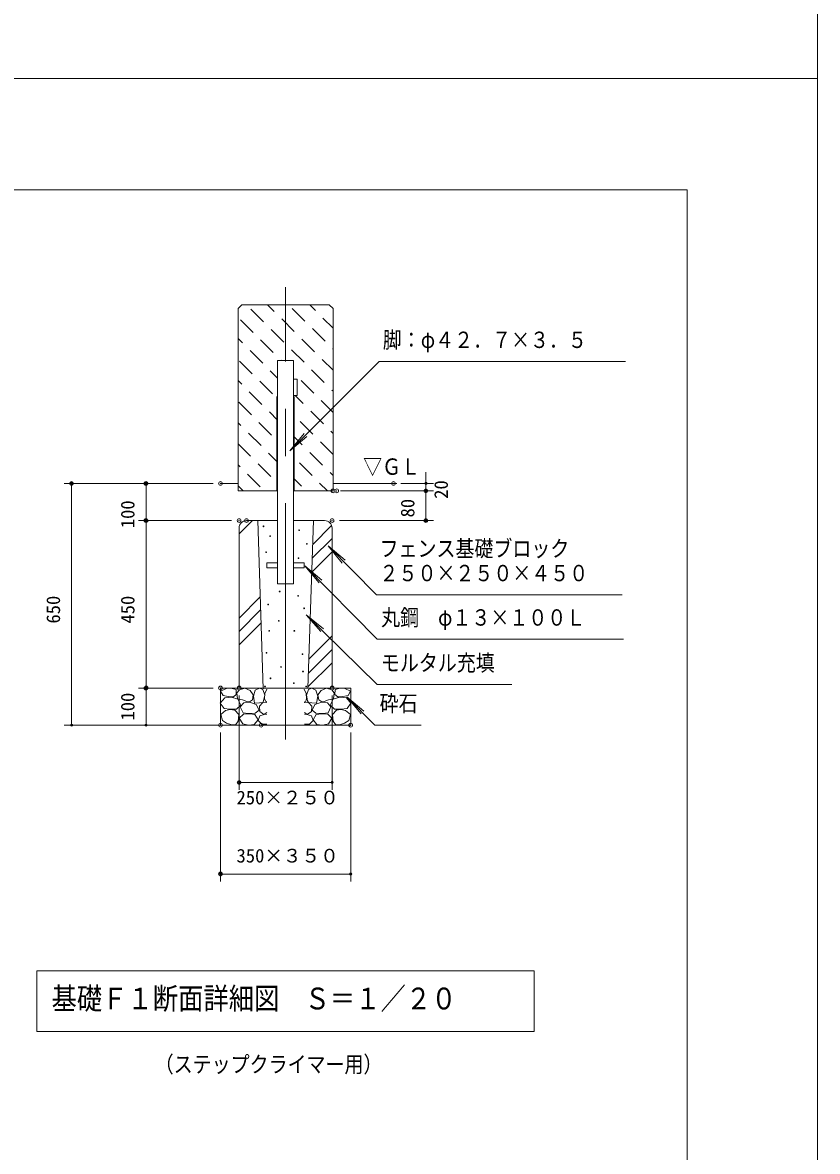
# Model space of a CAD drawing. Units: millimetres on the paper, scale 1:60, with parts at other scales. Extents: x 0 to 420, y -297 to 594.
# Drawn here: x 313.2 to 420, y -144.2 to 7.5 of the extents above; entities that cross this region are included whole.
import ezdxf
from ezdxf.enums import TextEntityAlignment as Align

# ---------------------------------------------------------------- set-up
doc = ezdxf.new("R2010")
doc.units = ezdxf.units.MM
doc.header["$PDMODE"] = 32
doc.header["$PDSIZE"] = 0.5
doc.linetypes.add('USER1', pattern=[19.05, 12.7, -6.35])
doc.linetypes.add('USER2', pattern=[50.8, 31.75, -6.35, 6.35, -6.35])
doc.layers.add('DEFPOINTS_3', color=7, linetype='Continuous', lineweight=9)
doc.layers.add('LY_1', color=7, linetype='Continuous', lineweight=9)
doc.styles.add('ＭＳ ゴシック', font='')
doc.styles.get('ＭＳ ゴシック').set_extended_font_data('MS Gothic')

# ---------------------------------------------------------------- blocks, each defined once
blk = doc.blocks.new('-000-_DOTSMALL')
at = {"color": 7, "linetype": 'Continuous', "lineweight": 9}
blk.add_circle((0, 0), 0.0625, dxfattribs=at)
blk.add_circle((0, 0), 0.0625, dxfattribs=at)

msp = doc.modelspace()

# ---------------------------------------------------------------- linework, layer by layer
at = {"layer": 'DEFPOINTS_3'}
for p, q in [((420, 0), (420, 297)), ((0, 0), (420, 0)), ((420, -297), (420, 0)), ((339.797, -81.936), (346.047, -81.936)), ((339.797, -81.936), (339.797, -86.936)), ((357.297, -81.936), (351.047, -81.936)), ((357.297, -81.936), (357.297, -86.936)), ((339.797, -86.936), (346.047, -86.936)), ((357.297, -86.936), (351.047, -86.936))]:
    msp.add_line(p, q, dxfattribs=at)
at = {"layer": 'LY_1'}
for p, q in [((402.5, -15), (17.5, -15)), ((402.5, -282), (402.5, -15)), ((342.672, -30.436), (342.172, -30.936)), ((342.172, -55.436), (342.172, -30.936)), ((342.672, -30.436), (354.422, -30.436)), ((354.422, -30.436), (354.922, -30.936)), ((354.922, -55.436), (354.922, -30.936)), ((347.477, -67.936), (347.477, -37.936)), ((347.477, -37.936), (349.617, -37.936)), ((349.617, -67.936), (349.617, -37.936)), ((349.617, -40.436), (350.117, -40.436)), ((350.117, -42.636), (350.117, -40.436)), ((349.617, -42.636), (350.117, -42.636)), ((339.797, -54.436), (342.172, -54.436)), ((354.922, -54.436), (363.474, -54.436)), ((342.172, -55.436), (347.477, -55.436)), ((349.617, -55.436), (354.922, -55.436)), ((342.297, -81.936), (342.297, -60.436)), ((343.297, -59.436), (344.797, -59.436)), ((344.797, -59.436), (345.549, -82.036)), ((344.797, -59.436), (347.477, -59.436)), ((352.297, -59.436), (349.617, -59.436)), ((351.547, -81.936), (352.297, -59.436)), ((352.297, -59.436), (353.797, -59.436)), ((354.797, -81.936), (354.797, -60.436)), ((346.047, -65.111), (346.047, -65.761)), ((347.477, -65.111), (346.047, -65.111)), ((351.047, -65.111), (349.617, -65.111)), ((351.047, -65.111), (351.047, -65.761)), ((347.477, -65.761), (346.047, -65.761)), ((351.047, -65.761), (349.617, -65.761)), ((347.477, -67.936), (349.617, -67.936)), ((339.776, -83.953), (340.37, -83.272)), ((339.797, -86.936), (339.797, -81.936)), ((339.797, -81.936), (357.297, -81.936)), ((339.813, -82.342), (340.593, -81.983)), ((340.147, -82.937), (339.813, -82.342)), ((341.064, -83.111), (340.147, -82.937)), ((340.37, -83.272), (341.262, -83.148)), ((340.593, -81.983), (341.2, -81.946)), ((341.547, -83.123), (341.064, -83.111)), ((341.2, -81.946), (341.907, -82.144)), ((341.262, -83.148), (342.142, -83.433)), ((341.919, -82.801), (341.547, -83.123)), ((341.907, -82.144), (341.919, -82.801)), ((342.006, -82.59), (342.353, -82.169)), ((342.105, -83.383), (342.006, -82.59)), ((342.761, -83.532), (342.105, -83.383)), ((342.142, -83.433), (342.551, -84.238)), ((342.353, -82.169), (343.071, -81.971)), ((343.071, -81.971), (343.777, -82.268)), ((343.777, -82.268), (344.199, -82.863)), ((344.199, -82.863), (344.099, -83.507)), ((344.223, -83.049), (344.471, -82.219)), ((344.372, -83.965), (344.223, -83.049)), ((344.471, -82.219), (345.029, -81.946)), ((345.029, -81.946), (345.475, -82.132)), ((345.475, -82.132), (345.76, -82.888)), ((345.76, -82.888), (345.599, -83.643)), ((345.772, -82.677), (345.722, -83.334)), ((345.722, -83.334), (345.846, -83.718)), ((346.032, -82.107), (345.772, -82.677)), ((351.062, -82.107), (351.322, -82.677)), ((351.372, -83.334), (351.248, -83.718)), ((351.322, -82.677), (351.372, -83.334)), ((351.62, -82.132), (351.335, -82.888)), ((351.335, -82.888), (351.496, -83.643)), ((352.066, -81.946), (351.62, -82.132)), ((352.623, -82.219), (352.066, -81.946)), ((352.871, -83.049), (352.623, -82.219)), ((352.722, -83.965), (352.871, -83.049)), ((353.317, -82.268), (352.896, -82.863)), ((352.896, -82.863), (352.995, -83.507)), ((354.023, -81.971), (353.317, -82.268)), ((354.742, -82.169), (354.023, -81.971)), ((354.333, -83.532), (354.99, -83.383)), ((354.953, -83.433), (354.544, -84.238)), ((355.089, -82.59), (354.742, -82.169)), ((355.832, -83.148), (354.953, -83.433)), ((354.99, -83.383), (355.089, -82.59)), ((355.188, -82.144), (355.176, -82.801)), ((355.176, -82.801), (355.547, -83.123)), ((355.894, -81.946), (355.188, -82.144)), ((355.547, -83.123), (356.03, -83.111)), ((356.724, -83.272), (355.832, -83.148)), ((356.501, -81.983), (355.894, -81.946)), ((356.03, -83.111), (356.947, -82.937)), ((357.282, -82.342), (356.501, -81.983)), ((357.319, -83.953), (356.724, -83.272)), ((356.947, -82.937), (357.282, -82.342)), ((357.297, -86.936), (357.297, -81.936)), ((340.296, -84.672), (339.776, -83.953)), ((341.064, -84.783), (340.296, -84.672)), ((340.494, -84.969), (341.119, -84.824)), ((341.969, -84.758), (341.064, -84.783)), ((341.119, -84.824), (341.708, -84.932)), ((341.708, -84.932), (342.253, -85.489)), ((342.551, -84.238), (341.969, -84.758)), ((342.452, -84.473), (342.935, -83.928)), ((342.848, -85.254), (342.452, -84.473)), ((343.356, -83.767), (342.761, -83.532)), ((342.935, -83.928), (343.678, -83.854)), ((343.678, -83.804), (343.356, -83.767)), ((344.099, -83.507), (343.678, -83.804)), ((343.678, -83.854), (344.607, -84.139)), ((345.029, -83.941), (344.372, -83.965)), ((344.979, -84.907), (344.471, -85.316)), ((344.607, -84.139), (344.979, -84.907)), ((345.487, -83.891), (345.029, -83.941)), ((345.041, -84.374), (345.425, -83.941)), ((345.078, -85.081), (345.041, -84.374)), ((345.425, -83.941), (346.045, -83.904)), ((345.599, -83.643), (345.487, -83.891)), ((345.846, -83.718), (346.007, -83.78)), ((351.669, -83.941), (351.05, -83.904)), ((351.248, -83.718), (351.087, -83.78)), ((351.496, -83.643), (351.607, -83.891)), ((351.607, -83.891), (352.066, -83.941)), ((352.053, -84.374), (351.669, -83.941)), ((352.016, -85.081), (352.053, -84.374)), ((352.066, -83.941), (352.722, -83.965)), ((352.487, -84.139), (352.115, -84.907)), ((352.115, -84.907), (352.623, -85.316)), ((353.416, -83.854), (352.487, -84.139)), ((352.995, -83.507), (353.416, -83.804)), ((353.416, -83.804), (353.738, -83.767)), ((354.16, -83.928), (353.416, -83.854)), ((353.738, -83.767), (354.333, -83.532)), ((354.643, -84.473), (354.16, -83.928)), ((354.246, -85.254), (354.643, -84.473)), ((354.544, -84.238), (355.126, -84.758)), ((355.386, -84.932), (354.841, -85.489)), ((355.126, -84.758), (356.03, -84.783)), ((355.976, -84.824), (355.386, -84.932)), ((356.6, -84.969), (355.976, -84.824)), ((356.03, -84.783), (356.799, -84.672)), ((356.799, -84.672), (357.319, -83.953)), ((339.838, -85.502), (340.494, -84.969)), ((340.061, -86.282), (339.838, -85.502)), ((340.618, -86.679), (340.061, -86.282)), ((342.167, -86.406), (341.845, -86.852)), ((342.253, -85.489), (342.167, -86.406)), ((342.315, -85.998), (342.873, -85.465)), ((342.786, -86.754), (342.315, -85.998)), ((343.53, -85.378), (342.848, -85.254)), ((342.873, -85.465), (343.74, -85.415)), ((344.471, -85.316), (343.53, -85.378)), ((343.74, -85.415), (344.422, -85.502)), ((344.843, -86.233), (344.347, -86.853)), ((344.422, -85.502), (344.843, -86.233)), ((344.843, -86.307), (345.066, -85.688)), ((345.338, -86.778), (344.843, -86.307)), ((345.066, -85.688), (345.685, -85.477)), ((345.636, -85.477), (345.078, -85.081)), ((346.02, -85.242), (345.636, -85.477)), ((345.685, -85.477), (346.02, -85.44)), ((351.075, -85.242), (351.459, -85.477)), ((351.409, -85.477), (351.075, -85.44)), ((352.029, -85.688), (351.409, -85.477)), ((351.459, -85.477), (352.016, -85.081)), ((351.756, -86.778), (352.252, -86.307)), ((352.252, -86.307), (352.029, -85.688)), ((352.673, -85.502), (352.252, -86.233)), ((352.252, -86.233), (352.747, -86.853)), ((352.623, -85.316), (353.565, -85.378)), ((353.354, -85.415), (352.673, -85.502)), ((354.222, -85.465), (353.354, -85.415)), ((353.565, -85.378), (354.246, -85.254)), ((354.779, -85.998), (354.222, -85.465)), ((354.308, -86.754), (354.779, -85.998)), ((354.841, -85.489), (354.928, -86.406)), ((354.928, -86.406), (355.25, -86.852)), ((356.476, -86.679), (357.034, -86.282)), ((357.257, -85.502), (356.6, -84.969)), ((357.034, -86.282), (357.257, -85.502)), ((357.297, -86.936), (339.797, -86.936)), ((341.324, -86.902), (340.618, -86.679)), ((341.845, -86.852), (341.324, -86.902)), ((343.567, -86.915), (342.786, -86.754)), ((344.347, -86.853), (343.567, -86.915)), ((346.02, -86.803), (345.338, -86.778)), ((351.075, -86.803), (351.756, -86.778)), ((352.747, -86.853), (353.528, -86.915)), ((353.528, -86.915), (354.308, -86.754)), ((355.25, -86.852), (355.77, -86.902)), ((355.77, -86.902), (356.476, -86.679))]:
    msp.add_line(p, q, dxfattribs=at)
at = {"layer": 'LY_1', "linetype": 'USER2', "lineweight": 18}
msp.add_line((348.547, -88.855), (348.547, -28.054), dxfattribs=at)
at = {"layer": 'LY_1', "lineweight": 18}
for p, q in [((345.592, -32.729), (343.895, -31.032)), ((347.006, -31.314), (346.128, -30.436)), ((351.136, -32.616), (349.439, -30.919)), ((352.55, -31.201), (351.784, -30.436)), ((344.178, -34.143), (342.481, -32.446)), ((349.722, -34.03), (348.024, -32.333)), ((354.922, -33.574), (353.568, -32.22)), ((348.307, -35.444), (346.61, -33.747)), ((353.851, -35.331), (352.154, -33.634)), ((342.764, -35.557), (342.172, -34.966)), ((346.893, -36.858), (345.196, -35.161)), ((352.437, -36.745), (350.74, -35.048)), ((354.922, -36.402), (354.869, -36.349)), ((345.479, -38.272), (343.782, -36.575)), ((347.971, -37.936), (347.911, -37.876)), ((351.023, -38.159), (349.326, -36.462)), ((354.922, -39.231), (353.455, -37.763)), ((344.065, -39.687), (342.368, -37.99)), ((347.477, -40.271), (346.497, -39.291)), ((361.1, -38.047), (349.104, -50.043)), ((353.738, -40.875), (352.041, -39.178)), ((361.1, -38.047), (394.194, -38.047)), ((342.65, -41.101), (342.172, -40.623)), ((346.78, -42.402), (345.083, -40.705)), ((352.324, -42.289), (350.627, -40.592)), ((345.366, -43.816), (343.669, -42.119)), ((354.922, -42.059), (354.756, -41.893)), ((343.952, -45.23), (342.255, -43.533)), ((350.909, -43.703), (349.842, -42.636)), ((354.922, -44.887), (353.342, -43.307)), ((347.477, -45.928), (346.384, -44.834)), ((353.625, -46.418), (351.928, -44.721)), ((342.537, -46.645), (342.172, -46.279)), ((346.667, -47.946), (344.97, -46.249)), ((352.211, -47.833), (350.514, -46.135)), ((345.253, -49.36), (343.556, -47.663)), ((349.104, -50.043), (351.032, -47.745)), ((349.104, -50.043), (351.402, -48.115)), ((350.796, -49.247), (349.717, -48.168)), ((354.922, -47.716), (354.643, -47.437)), ((343.838, -50.774), (342.172, -49.108)), ((354.922, -50.544), (353.229, -48.851)), ((347.477, -51.584), (346.271, -50.378)), ((353.512, -51.962), (351.815, -50.265)), ((342.424, -52.188), (342.172, -51.936)), ((346.554, -53.489), (344.857, -51.792)), ((352.097, -53.376), (350.4, -51.679)), ((354.922, -53.373), (354.53, -52.98)), ((367.401, -52.936), (367.401, -54.436)), ((338.797, -54.436), (318.797, -54.436)), ((319.797, -86.936), (319.797, -54.436)), ((329.797, -59.436), (329.797, -54.436)), ((345.139, -54.904), (343.442, -53.207)), ((350.683, -54.79), (349.717, -53.824)), ((354.157, -55.436), (353.116, -54.394)), ((364.047, -54.436), (368.401, -54.436)), ((367.401, -54.436), (367.401, -55.436)), ((342.843, -55.436), (342.172, -54.765)), ((355.922, -55.436), (368.401, -55.436)), ((367.401, -55.436), (367.401, -59.436)), ((341.297, -59.436), (328.797, -59.436)), ((329.797, -81.936), (329.797, -59.436)), ((342.297, -61.225), (344.086, -59.436)), ((352.19, -62.645), (354.738, -60.097)), ((355.797, -59.436), (368.401, -59.436)), ((352.128, -64.503), (354.797, -61.835)), ((352.066, -66.361), (354.797, -63.631)), ((360.754, -69.395), (354.249, -62.826)), ((354.249, -62.826), (356.538, -64.766)), ((354.249, -62.826), (356.166, -65.134)), ((360.862, -75.365), (351.129, -65.502)), ((351.129, -65.502), (353.414, -67.446)), ((351.129, -65.502), (353.042, -67.813)), ((342.297, -72.538), (345.139, -69.697)), ((360.754, -69.395), (393.754, -69.395)), ((342.297, -74.335), (345.196, -71.435)), ((360.859, -81.458), (351.33, -72.078)), ((351.33, -72.078), (353.643, -73.988)), ((351.33, -72.078), (353.277, -74.361)), ((342.297, -76.131), (345.254, -73.174)), ((351.676, -78.065), (354.797, -74.944)), ((360.862, -75.365), (393.964, -75.365)), ((351.614, -79.923), (354.797, -76.74)), ((351.552, -81.781), (354.797, -78.536)), ((360.859, -81.458), (378.937, -81.458)), ((338.797, -81.936), (328.797, -81.936)), ((329.797, -86.936), (329.797, -81.936)), ((342.297, -82.936), (342.297, -95.623)), ((354.797, -82.936), (354.797, -95.623)), ((360.558, -86.913), (356.776, -83.125)), ((356.776, -83.125), (359.072, -85.055)), ((356.776, -83.125), (358.702, -85.424)), ((344.275, -86.936), (318.797, -86.936)), ((339.797, -87.936), (339.797, -107.936)), ((357.297, -87.936), (357.297, -107.936)), ((360.558, -86.913), (366.762, -86.913)), ((354.797, -94.623), (342.297, -94.623)), ((357.297, -106.936), (339.797, -106.936)), ((381.947, -119.947), (315.147, -119.947)), ((315.147, -119.947), (315.147, -128.08)), ((381.947, -128.08), (381.947, -119.947)), ((315.147, -128.08), (381.947, -128.08))]:
    msp.add_line(p, q, dxfattribs=at)
at = {"layer": 'LY_1', "linetype": 'USER1', "lineweight": 18}
for p, q in [((347.377, -55.436), (347.377, -37.936)), ((349.717, -55.436), (349.717, -37.936))]:
    msp.add_line(p, q, dxfattribs=at)
at = {"layer": 'LY_1'}
for centre in [(345.581, -60.21), (350.375, -60.737), (346.46, -61.523), (345.944, -63.692), (351.419, -62.554), (350.281, -64.489), (347.751, -68.976), (350.221, -69.55), (346.205, -70.722), (351.044, -71.221), (346.355, -74.239), (347.627, -72.917), (349.722, -74.239), (345.971, -77.204), (350.822, -77.388), (347.93, -79.12), (350.885, -79.724), (345.78, -81.722), (346.53, -80.639), (349.654, -81.271), (351.315, -81.722)]:
    msp.add_circle(centre, 0.05, dxfattribs=at)
for centre, start, end in [((343.297, -60.436), 90, 180), ((353.797, -60.436), 0, 90)]:
    msp.add_arc(centre, 1, start, end, dxfattribs=at)
for p in [(319.797, -54.436), (329.797, -54.436), (339.797, -54.436), (339.797, -54.436), (363.047, -54.436), (354.922, -55.436), (355.422, -55.436), (367.401, -55.436), (329.797, -59.436), (342.297, -59.436), (343.297, -59.436), (354.797, -59.436), (367.401, -59.436), (329.797, -81.936), (339.797, -81.936), (342.297, -81.936), (342.297, -81.936), (354.797, -81.936), (339.797, -86.936), (339.797, -86.936), (345.275, -86.936), (357.297, -86.936), (342.297, -94.623), (339.797, -106.936)]:
    msp.add_point(p, dxfattribs=at)

# ---------------------------------------------------------------- block references
at = {"layer": 'LY_1', "xscale": 2.32, "yscale": 2.32}
for p, rotation in [((319.797, -54.436), 90), ((329.797, -54.436), 90), ((367.401, -54.436), 90), ((367.401, -55.436), 90), ((367.401, -55.436), 270), ((329.797, -59.436), 90), ((329.797, -59.436), 270), ((367.401, -59.436), 270), ((329.797, -81.936), 90), ((329.797, -81.936), 270), ((319.797, -86.936), 270), ((329.797, -86.936), 270), ((342.297, -94.623), 180), ((339.797, -106.936), 180)]:
    msp.add_blockref('-000-_DOTSMALL', p, dxfattribs=dict(at, rotation=rotation))
for p in [(354.797, -94.623), (357.297, -106.936)]:
    msp.add_blockref('-000-_DOTSMALL', p, dxfattribs=at)

# ---------------------------------------------------------------- texts
at = {"layer": 'LY_1', "style": 'ＭＳ ゴシック', "width": 0.85}
for s, height, p in [('脚：φ４２．７×３．５', 2.199, (361.613, -36.897)), ('▽ＧＬ', 2.199, (358.964, -53.936)), ('フェンス基礎ブロック', 2.199, (361.171, -64.945)), ('２５０×２５０×４５０', 2.199, (361.171, -68.245)), ('丸鋼\u3000φ１３×１００Ｌ', 2.199, (361.382, -74.215)), ('モルタル充填', 2.199, (361.354, -80.308)), ('砕石', 2.199, (361.179, -85.763)), ('基礎Ｆ１断面詳細図\u3000Ｓ＝１／２０', 2.933, (317.103, -126.013)), ('（ステップクライマー用）', 2.199, (330.964, -134.266))]:
    msp.add_text(s, height=height, dxfattribs=at).set_placement(p, align=Align.BOTTOM_LEFT)
at = {"layer": 'LY_1', "style": 'ＭＳ ゴシック'}
for s, p in [('20', (370.901, -56.508)), ('100', (328.797, -60.456)), ('80', (366.401, -59.008)), ('650', (318.797, -73.271)), ('450', (328.797, -73.271)), ('100', (328.797, -86.305))]:
    msp.add_text(s, height=1.833, rotation=90, dxfattribs=at).set_placement(p, align=Align.BOTTOM_LEFT)
for s, p in [('250×２５０', (341.955, -98.123)), ('350×３５０', (341.955, -105.936))]:
    msp.add_text(s, height=1.833, dxfattribs=at).set_placement(p, align=Align.BOTTOM_LEFT)

doc.saveas('drawing.dxf')
